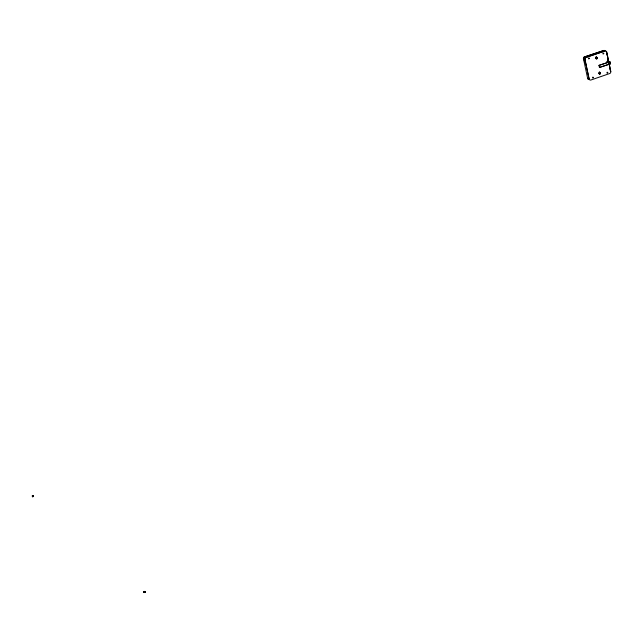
<?xml version="1.0" encoding="UTF-8"?>
<svg xmlns="http://www.w3.org/2000/svg" width="643" height="643" viewBox="0 0 643 643"><rect width="100%" height="100%" fill="white"/><g stroke="black" fill="none" stroke-linecap="round" stroke-linejoin="round"><path stroke-width="0.96" d="M604.179 50.403L584.567 56.865A1.632 1.455 -62.7 0 0 583.434 58.875L583.651 57.661L584.583 56.873M595.643 58.513L596.085 56.962L597.226 57.524M599.959 73.857L598.826 73.567L599.332 73.696M600.104 73.527L599.622 74.114M145.141 592.155L144.112 592.605L143.799 591.785L144.755 591.391L145.157 592.251L144.836 591.399M595.346 58.28L595.78 58.561M598.794 73.615L598.81 73.133M600.562 72.772L599.34 71.992M32.801 496.372L33.147 496.251C32.616 495.247 33.018 496.042 32.994 495.584M32.697 496.814L33.573 496.436L33.235 495.552M33.139 495.52L32.311 495.978M595.539 58.007L596.133 57.54M596.953 58.159L597.347 57.516M597.331 58.031L596.294 58.891M598.553 73.206L599.244 72.683M600.369 73.045L600.088 73.865M600.538 73.069L599.975 73.479M143.799 591.89L144.755 591.504M597.05 58.296C597.17 59.928 595.49 58.183 596.246 58.658M583.788 57.452L584.358 56.97M599.662 72.08L599.067 73.037M597.275 57.942L596.808 57.484M596.165 56.93L595.948 57.227M143.863 591.89L144.771 591.56M144.362 592.533L145.013 592.163M33.131 496.235L32.721 495.898M33.123 495.608L32.198 495.938L32.536 496.814M607.997 61.125L610.038 61.808L610.472 63.906L599.445 67.467L599.003 65.369L609.082 61.945M599.003 65.369L610.038 61.808M599.445 67.467L609.516 64.043M599.485 73.977L599.919 74.146M584.575 56.93L603.488 50.524A1.559 1.382 -62.9 0 1 605.015 51.078A1.567 1.382 -62.8 0 1 606.679 51.979L610.818 71.622M584.873 59.373A1.632 1.455 -62.6 0 1 586.006 57.356L604.975 50.934M586.022 57.428L604.983 50.998M607.032 62.033L606.405 62.106L607.008 62.041M589.205 79.523L588.731 79.515M588.747 79.523L587.654 78.454L583.498 58.851M604.163 50.395L604.79 50.684M607.539 61.246L608.447 61.551L607.892 58.883M610.472 63.906L609.902 62.411M584.889 61.68L584.728 60.828M596.455 56.986L596.624 57.38M606.815 54.776L606.606 53.401M608.141 61.181L607.932 59.815M144.096 592.589L143.791 591.801M586.022 57.364A1.632 1.455 -62.6 0 0 584.889 59.381L589.157 78.993A1.624 1.439 -61 0 0 590.877 80.021L609.66 73.543A1.551 1.374 -61.2 0 0 610.746 71.638L606.67 51.979M584.937 59.357L589.101 79.017M599.276 65.465L599.718 67.563M606.751 53.361L607.129 55.145M609.926 68.721L610.303 70.489M589.406 79.394A1.543 1.374 -61.1 0 1 587.718 78.43M589.374 58.344C588.265 60.329 588.232 56.608 589.374 58.344M593.465 77.538C592.396 79.507 592.307 75.834 593.465 77.538M603.777 53.457C602.62 55.451 602.668 51.713 603.777 53.457M607.772 72.667C606.703 74.612 606.63 70.963 607.772 72.667M584.913 60.53L584.206 60.281L584.535 61.8L585.243 62.05L584.913 60.53"/></g></svg>
